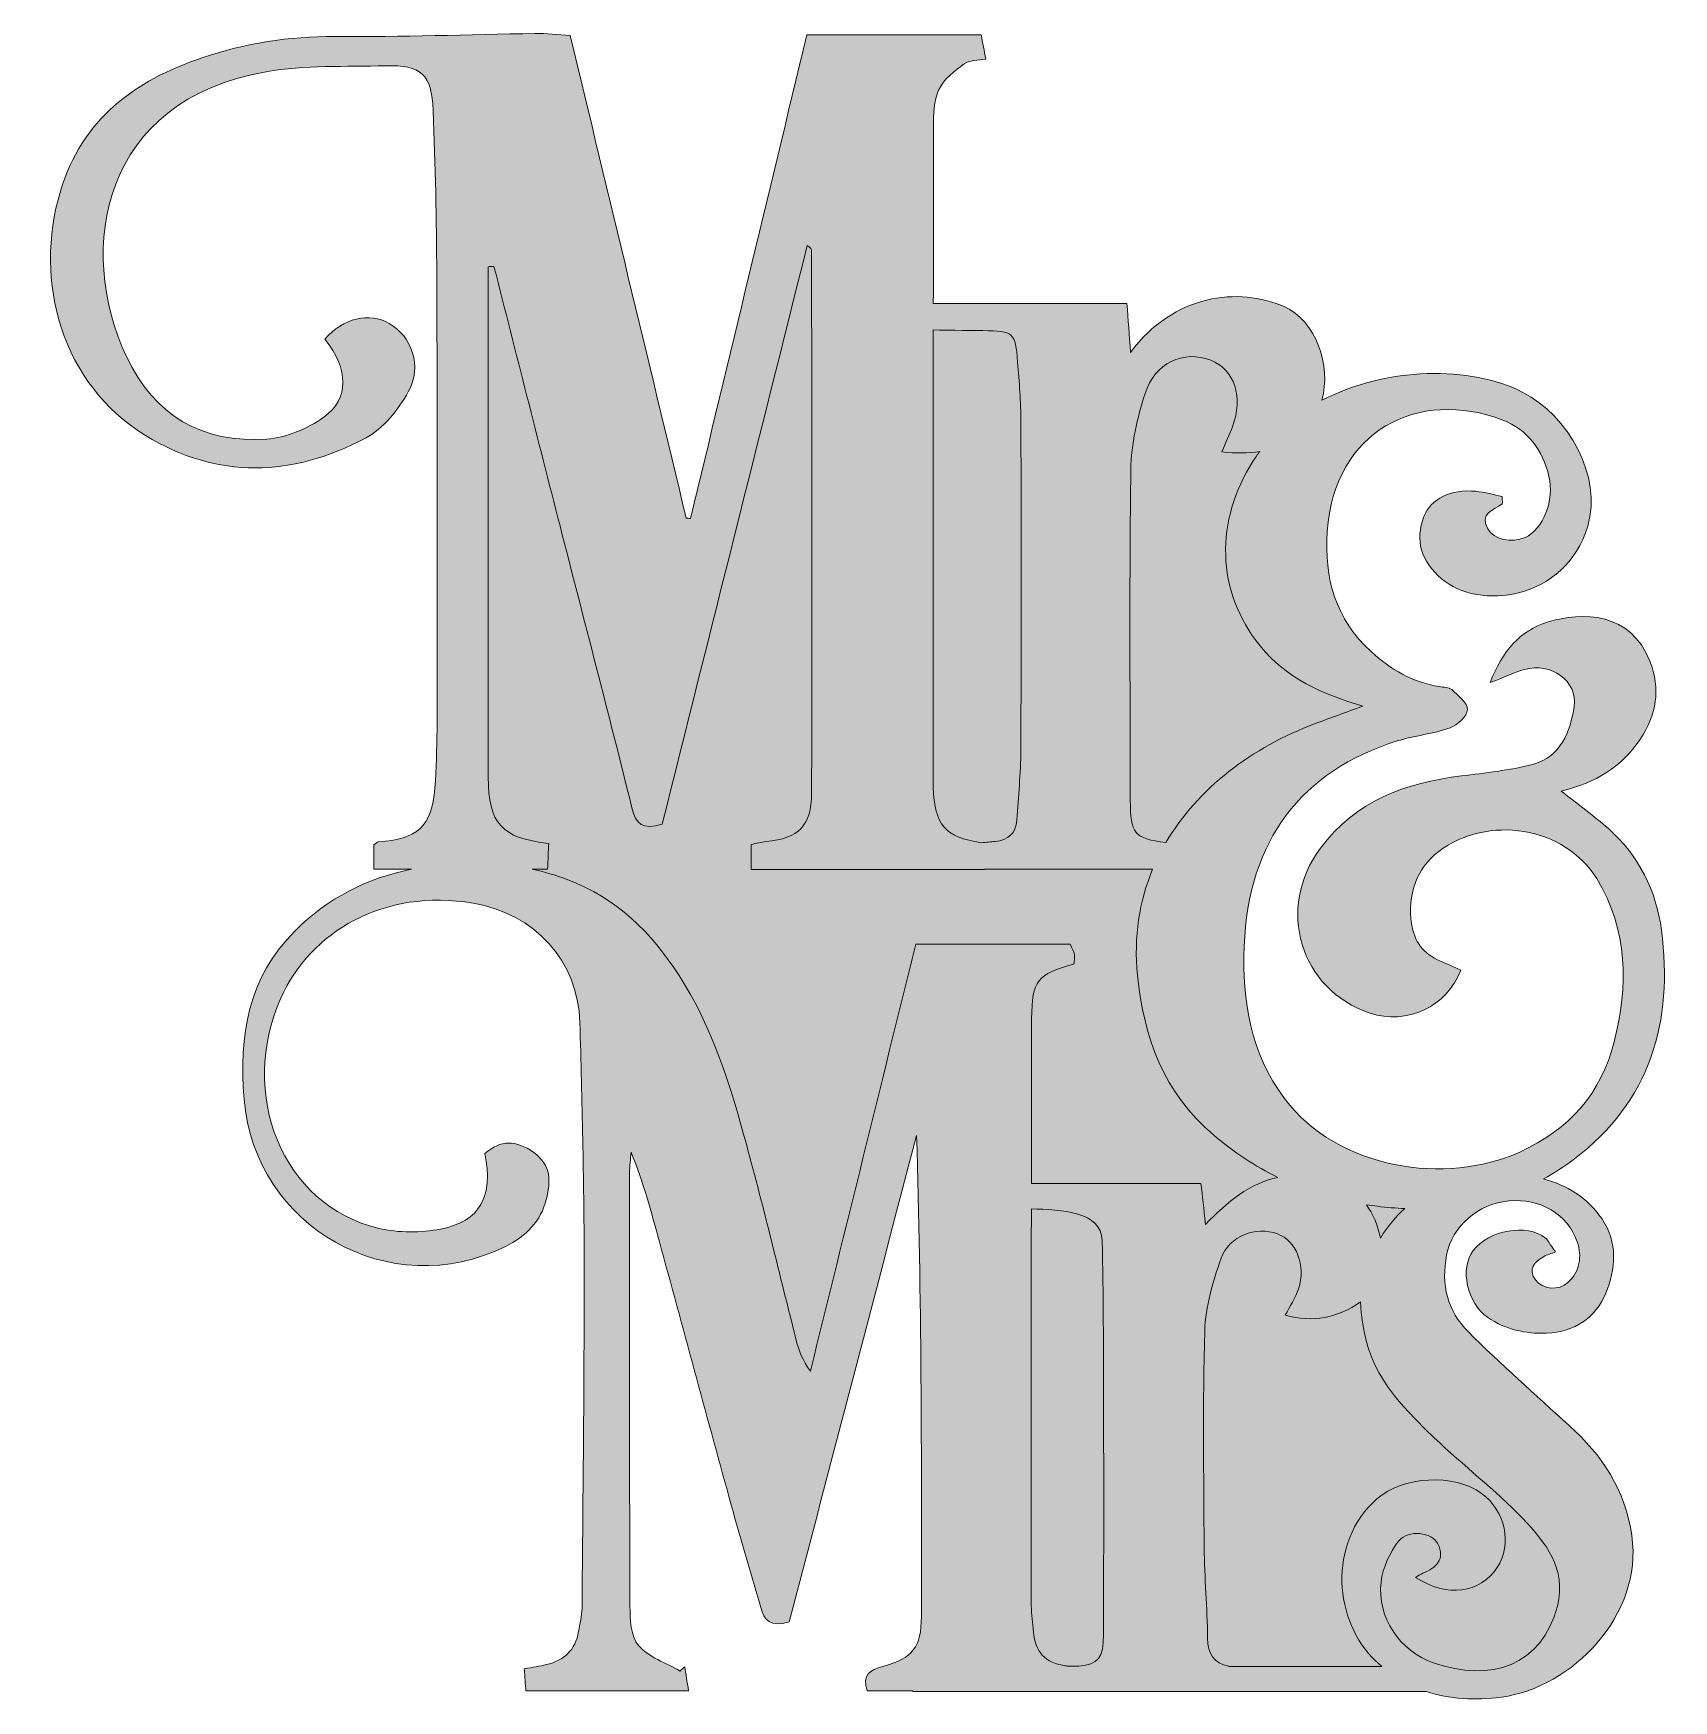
# Model space of a CAD drawing. Header units: centimetres. Extents: x -44.5 to 43.2, y -48 to 49.6.
# Drawn here: x -5.13 to 4.75, y -24.65 to -14.61 of the extents above; entities that cross this region are included whole.
import ezdxf

# ---------------------------------------------------------------- set-up
doc = ezdxf.new("R2010")
doc.units = ezdxf.units.CM
doc.header["$MEASUREMENT"] = 0
doc.layers.add('Warstwa 1', color=7, linetype='Continuous')

msp = doc.modelspace()

# ---------------------------------------------------------------- hatches: boundary and pattern name
at = {"layer": 'Warstwa 1', "true_color": 0x2b2a29}
h = msp.add_hatch(color=250, dxfattribs=at)
edge = h.paths.add_edge_path()
edge.add_spline(control_points=[(4.11577, -22.99448), (3.91041, -22.80947), (3.7042, -22.62492), (3.50827, -22.43019), (3.38292, -22.30561), (3.34373, -22.14587), (3.37862, -21.9682), (3.41237, -21.79631), (3.5642, -21.66054), (3.75403, -21.6426), (3.94046, -21.62499), (4.10822, -21.72212), (4.16507, -21.88928), (4.19532, -21.97824), (4.18133, -22.06621), (4.10937, -22.13397), (4.05489, -22.18527), (3.95433, -22.17647), (3.91362, -22.1187), (3.86723, -22.05286), (3.90757, -22.01145), (3.96128, -21.97905), (3.98348, -21.96565), (4.01018, -21.95971), (4.03483, -21.95037), (3.99685, -21.90009), (3.98918, -21.87855), (3.97397, -21.86661), (3.86085, -21.77772), (3.63296, -21.81759), (3.53881, -21.94117), (3.45597, -22.04985), (3.5015, -22.25848), (3.62521, -22.34339), (3.73276, -22.41721), (3.85016, -22.44382), (3.98057, -22.43914), (4.15255, -22.43296), (4.2766, -22.3419), (4.33684, -22.19899), (4.39702, -22.0562), (4.41159, -21.89386), (4.31287, -21.74938), (4.22579, -21.62195), (4.09991, -21.54669), (3.96118, -21.51001), (4.025, -21.47534), (4.08731, -21.43569), (4.14779, -21.39011), (4.60323, -21.04686), (4.74574, -20.5614), (4.67234, -20.01152), (4.64084, -19.77549), (4.53706, -19.56233), (4.35241, -19.40055), (4.26595, -19.32482), (4.1727, -19.25686), (4.06889, -19.17457), (4.27572, -19.124), (4.4315, -19.03008), (4.54195, -18.86624), (4.64272, -18.71678), (4.66897, -18.55941), (4.6026, -18.39152), (4.48663, -18.09822), (4.19901, -18.08973), (3.98493, -18.15786), (3.82287, -18.20944), (3.71368, -18.3284), (3.64162, -18.52063), (3.73274, -18.48561), (3.789, -18.45909), (3.84801, -18.44224), (4.0062, -18.39707), (4.16937, -18.51105), (4.14639, -18.66535), (4.12391, -18.81652), (4.06555, -18.9684), (3.89601, -19.01367), (3.75702, -19.05078), (3.61147, -19.06548), (3.46797, -19.08307), (3.13068, -19.12442), (2.83203, -19.23302), (2.61824, -19.51898), (2.34918, -19.8789), (2.49492, -20.37109), (2.91809, -20.51215), (3.1357, -20.58469), (3.38391, -20.47298), (3.46335, -20.25231), (3.4165, -20.23165), (3.3795, -20.21392), (3.34147, -20.19883), (3.23884, -20.1581), (3.18204, -20.07664), (3.16746, -19.97405), (3.14304, -19.80224), (3.19431, -19.64285), (3.33065, -19.53858), (3.62228, -19.31555), (4.08871, -19.38653), (4.28225, -19.70133), (4.4738, -20.01296), (4.47164, -20.34885), (4.38768, -20.68492), (4.31047, -20.99408), (4.11707, -21.21334), (3.81884, -21.34837), (3.37434, -21.54963), (2.7239, -21.45514), (2.40277, -21.02602), (2.196, -20.74974), (2.14736, -20.43852), (2.15942, -20.11011), (2.18289, -19.47161), (2.50433, -19.05303), (3.08053, -18.87286), (3.18483, -18.84026), (3.29658, -18.83036), (3.39919, -18.79393), (3.44415, -18.778), (3.50226, -18.72308), (3.50417, -18.68342), (3.50605, -18.64441), (3.44755, -18.59888), (3.40906, -18.56321), (3.39266, -18.54805), (3.35991, -18.54966), (3.33428, -18.54548), (3.17451, -18.51948), (3.04133, -18.44201), (2.92366, -18.33434), (2.71023, -18.13908), (2.63988, -17.89166), (2.65935, -17.61111), (2.70153, -17.00319), (3.20722, -16.74645), (3.71676, -16.94015), (3.86444, -16.99629), (3.95714, -17.12194), (3.99475, -17.27981), (4.02904, -17.42375), (3.96005, -17.5978), (3.85094, -17.64756), (3.77259, -17.68329), (3.6604, -17.65838), (3.62624, -17.59528), (3.57474, -17.50014), (3.66226, -17.48336), (3.7121, -17.44485), (3.71664, -17.44135), (3.71271, -17.42688), (3.71271, -17.40017), (3.66238, -17.39007), (3.6087, -17.3745), (3.55403, -17.36926), (3.40325, -17.35478), (3.2822, -17.4153), (3.24187, -17.52026), (3.1857, -17.66642), (3.22547, -17.78832), (3.34847, -17.89601), (3.56787, -18.0881), (4.09411, -18.02941), (4.22811, -17.57876), (4.31791, -17.27678), (4.10969, -16.91269), (3.8383, -16.7732), (3.52155, -16.61039), (3.01756, -16.61925), (2.62756, -16.82097), (2.68495, -16.61222), (2.59114, -16.34094), (2.39928, -16.25669), (2.12718, -16.13719), (1.737, -16.18043), (1.47464, -16.53278), (1.46709, -16.42653), (1.46078, -16.33776), (1.45369, -16.23782), (1.14855, -16.23782), (0.61344, -16.23782), (0.28742, -16.23782), (0.28776, -15.88495), (0.28794, -15.53206), (0.28855, -15.17918), (0.28869, -15.1018), (0.28942, -15.01641), (0.321, -14.94941), (0.35064, -14.88654), (0.41727, -14.83736), (0.47615, -14.79361), (0.5054, -14.77188), (0.55375, -14.77584), (0.60421, -14.76611), (0.59366, -14.71355), (0.58488, -14.66978), (0.57495, -14.62019), (0.22205, -14.62019), (-0.121, -14.62019), (-0.47401, -14.62019), (-0.70855, -15.59532), (-0.94152, -16.5639), (-1.17451, -17.53246), (-1.18315, -17.53193), (-1.1918, -17.53141), (-1.20045, -17.53087), (-1.43282, -16.56483), (-1.66522, -15.59877), (-1.89983, -14.62342), (-1.97684, -14.61907), (-2.04357, -14.61122), (-2.11015, -14.6122), (-2.51246, -14.61818), (-2.91478, -14.63371), (-3.31699, -14.63087), (-3.59273, -14.62894), (-3.85765, -14.67037), (-4.11708, -14.75864), (-4.52325, -14.89683), (-4.84005, -15.12887), (-4.96934, -15.5617), (-5.13235, -16.10745), (-4.96132, -16.72351), (-4.45757, -17.03214), (-4.02193, -17.29903), (-3.5716, -17.2827), (-3.13194, -17.04887), (-3.02538, -16.99221), (-2.93407, -16.87823), (-2.87415, -16.76944), (-2.78909, -16.61506), (-2.85367, -16.43695), (-2.98953, -16.35794), (-3.10889, -16.28854), (-3.26613, -16.32691), (-3.37614, -16.4523), (-3.23436, -16.6357), (-3.22668, -16.81135), (-3.38364, -16.92323), (-3.48097, -16.99262), (-3.60881, -17.04613), (-3.72675, -17.05472), (-4.11474, -17.08299), (-4.40351, -16.91344), (-4.57094, -16.55835), (-4.87955, -15.90376), (-4.71724, -15.01423), (-3.73106, -14.84259), (-3.4966, -14.8018), (-3.25257, -14.81294), (-3.01278, -14.80689), (-2.79493, -14.80139), (-2.73331, -14.85622), (-2.72463, -15.07576), (-2.71159, -15.40488), (-2.70437, -15.73437), (-2.70291, -16.06374), (-2.69941, -16.85933), (-2.69976, -17.65495), (-2.70056, -18.45055), (-2.7008, -18.68586), (-2.69721, -18.92191), (-2.7144, -19.15621), (-2.73155, -19.38991), (-2.82094, -19.46361), (-3.05352, -19.48053), (-3.06216, -19.48117), (-3.07015, -19.49053), (-3.0813, -19.49765), (-3.0813, -19.54155), (-3.0813, -19.5872), (-3.0813, -19.64572), (-3.00564, -19.64572), (-2.93032, -19.64572), (-2.85503, -19.64572), (-3.12249, -19.69673), (-3.35932, -19.82042), (-3.55607, -20.01577), (-3.8401, -20.29779), (-3.89524, -20.6503), (-3.86337, -21.02916), (-3.79836, -21.80159), (-2.98437, -22.26034), (-2.28972, -21.91708), (-2.16507, -21.85547), (-2.07494, -21.76518), (-2.04257, -21.63078), (-2.01796, -21.52862), (-2.01038, -21.42909), (-2.11922, -21.35118), (-2.22641, -21.27445), (-2.31718, -21.27491), (-2.41355, -21.35735), (-2.36102, -21.61587), (-2.43986, -21.7656), (-2.67941, -21.81199), (-2.79918, -21.83519), (-2.93309, -21.83625), (-3.05128, -21.80814), (-3.6375, -21.66867), (-3.89837, -20.99421), (-3.64202, -20.42085), (-3.46444, -20.02365), (-3.02333, -19.75833), (-2.4831, -19.84968), (-2.11543, -19.91184), (-1.85132, -20.19575), (-1.84107, -20.5675), (-1.8281, -21.03791), (-1.81629, -21.50851), (-1.81541, -21.97903), (-1.8141, -22.68502), (-1.82234, -23.39103), (-1.82806, -24.09702), (-1.82842, -24.14342), (-1.84138, -24.18978), (-1.84896, -24.23609), (-1.86723, -24.34758), (-1.93695, -24.40983), (-2.04296, -24.43542), (-2.08277, -24.44503), (-2.12353, -24.45074), (-2.17623, -24.46051), (-2.17246, -24.5108), (-2.16924, -24.55347), (-2.16618, -24.59414), (-1.83398, -24.59414), (-1.51713, -24.59414), (-1.18637, -24.59414), (-1.19574, -24.53612), (-1.20281, -24.49237), (-1.20987, -24.44862), (-1.2189, -24.4571), (-1.22792, -24.46557), (-1.23694, -24.47405), (-1.32284, -24.42448), (-1.42792, -24.3912), (-1.48844, -24.32002), (-1.53513, -24.26514), (-1.53916, -24.16275), (-1.53948, -24.08137), (-1.543, -23.21256), (-1.54214, -22.34371), (-1.54183, -21.47489), (-1.54181, -21.4329), (-1.53581, -21.3909), (-1.53259, -21.34891), (-1.45981, -21.52877), (-1.41093, -21.70938), (-1.3618, -21.8899), (-1.22198, -22.40357), (-1.083, -22.91746), (-0.94172, -23.43072), (-0.88094, -23.65163), (-0.81461, -23.871), (-0.75224, -24.09148), (-0.73104, -24.16645), (-0.69566, -24.21462), (-0.58029, -24.17763), (-0.32561, -23.20496), (-0.06957, -22.22701), (0.1865, -21.24904), (0.21639, -22.21899), (0.21736, -23.18192), (0.21553, -24.14483), (0.21519, -24.33071), (0.16368, -24.39754), (-0.01641, -24.44639), (-0.09499, -24.46771), (-0.14248, -24.49344), (-0.11044, -24.59363), (-0.01891, -24.59363), (0.07291, -24.59363), (0.16459, -24.59363), (0.16459, -24.59363), (0.16459, -24.59641), (0.16459, -24.59641), (0.16459, -24.59641), (1.06636, -24.59641), (1.06636, -24.59641), (1.43067, -24.59641), (1.78907, -24.59641), (2.14548, -24.59641), (2.14548, -24.59641), (3.25526, -24.59641), (3.25526, -24.59641), (3.39633, -24.64385), (3.54882, -24.65237), (3.70867, -24.63119), (4.13275, -24.57495), (4.56278, -24.13789), (4.49383, -23.65837), (4.45429, -23.38322), (4.31581, -23.17471), (4.11577, -22.99448)], knot_values=[0, 0, 0, 0, 0.00757576, 0.00757576, 0.00757576, 0.01515152, 0.01515152, 0.01515152, 0.02272727, 0.02272727, 0.02272727, 0.03030303, 0.03030303, 0.03030303, 0.03787879, 0.03787879, 0.03787879, 0.04545455, 0.04545455, 0.04545455, 0.0530303, 0.0530303, 0.0530303, 0.06060606, 0.06060606, 0.06060606, 0.06818182, 0.06818182, 0.06818182, 0.07575758, 0.07575758, 0.07575758, 0.08333333, 0.08333333, 0.08333333, 0.09090909, 0.09090909, 0.09090909, 0.09848485, 0.09848485, 0.09848485, 0.10606061, 0.10606061, 0.10606061, 0.11363636, 0.11363636, 0.11363636, 0.12121212, 0.12121212, 0.12121212, 0.12878788, 0.12878788, 0.12878788, 0.13636364, 0.13636364, 0.13636364, 0.14393939, 0.14393939, 0.14393939, 0.15151515, 0.15151515, 0.15151515, 0.15909091, 0.15909091, 0.15909091, 0.16666667, 0.16666667, 0.16666667, 0.17424242, 0.17424242, 0.17424242, 0.18181818, 0.18181818, 0.18181818, 0.18939394, 0.18939394, 0.18939394, 0.1969697, 0.1969697, 0.1969697, 0.20454545, 0.20454545, 0.20454545, 0.21212121, 0.21212121, 0.21212121, 0.21969697, 0.21969697, 0.21969697, 0.22727273, 0.22727273, 0.22727273, 0.23484848, 0.23484848, 0.23484848, 0.24242424, 0.24242424, 0.24242424, 0.25, 0.25, 0.25, 0.25757576, 0.25757576, 0.25757576, 0.26515152, 0.26515152, 0.26515152, 0.27272727, 0.27272727, 0.27272727, 0.28030303, 0.28030303, 0.28030303, 0.28787879, 0.28787879, 0.28787879, 0.29545455, 0.29545455, 0.29545455, 0.3030303, 0.3030303, 0.3030303, 0.31060606, 0.31060606, 0.31060606, 0.31818182, 0.31818182, 0.31818182, 0.32575758, 0.32575758, 0.32575758, 0.33333333, 0.33333333, 0.33333333, 0.34090909, 0.34090909, 0.34090909, 0.34848485, 0.34848485, 0.34848485, 0.35606061, 0.35606061, 0.35606061, 0.36363636, 0.36363636, 0.36363636, 0.37121212, 0.37121212, 0.37121212, 0.37878788, 0.37878788, 0.37878788, 0.38636364, 0.38636364, 0.38636364, 0.39393939, 0.39393939, 0.39393939, 0.40151515, 0.40151515, 0.40151515, 0.40909091, 0.40909091, 0.40909091, 0.41666667, 0.41666667, 0.41666667, 0.42424242, 0.42424242, 0.42424242, 0.43181818, 0.43181818, 0.43181818, 0.43939394, 0.43939394, 0.43939394, 0.4469697, 0.4469697, 0.4469697, 0.45454545, 0.45454545, 0.45454545, 0.46212121, 0.46212121, 0.46212121, 0.46969697, 0.46969697, 0.46969697, 0.47727273, 0.47727273, 0.47727273, 0.48484848, 0.48484848, 0.48484848, 0.49242424, 0.49242424, 0.49242424, 0.5, 0.5, 0.5, 0.50757576, 0.50757576, 0.50757576, 0.51515152, 0.51515152, 0.51515152, 0.52272727, 0.52272727, 0.52272727, 0.53030303, 0.53030303, 0.53030303, 0.53787879, 0.53787879, 0.53787879, 0.54545455, 0.54545455, 0.54545455, 0.5530303, 0.5530303, 0.5530303, 0.56060606, 0.56060606, 0.56060606, 0.56818182, 0.56818182, 0.56818182, 0.57575758, 0.57575758, 0.57575758, 0.58333333, 0.58333333, 0.58333333, 0.59090909, 0.59090909, 0.59090909, 0.59848485, 0.59848485, 0.59848485, 0.60606061, 0.60606061, 0.60606061, 0.61363636, 0.61363636, 0.61363636, 0.62121212, 0.62121212, 0.62121212, 0.62878788, 0.62878788, 0.62878788, 0.63636364, 0.63636364, 0.63636364, 0.64393939, 0.64393939, 0.64393939, 0.65151515, 0.65151515, 0.65151515, 0.65909091, 0.65909091, 0.65909091, 0.66666667, 0.66666667, 0.66666667, 0.67424242, 0.67424242, 0.67424242, 0.68181818, 0.68181818, 0.68181818, 0.68939394, 0.68939394, 0.68939394, 0.6969697, 0.6969697, 0.6969697, 0.70454545, 0.70454545, 0.70454545, 0.71212121, 0.71212121, 0.71212121, 0.71969697, 0.71969697, 0.71969697, 0.72727273, 0.72727273, 0.72727273, 0.73484848, 0.73484848, 0.73484848, 0.74242424, 0.74242424, 0.74242424, 0.75, 0.75, 0.75, 0.75757576, 0.75757576, 0.75757576, 0.76515152, 0.76515152, 0.76515152, 0.77272727, 0.77272727, 0.77272727, 0.78030303, 0.78030303, 0.78030303, 0.78787879, 0.78787879, 0.78787879, 0.79545455, 0.79545455, 0.79545455, 0.8030303, 0.8030303, 0.8030303, 0.81060606, 0.81060606, 0.81060606, 0.81818182, 0.81818182, 0.81818182, 0.82575758, 0.82575758, 0.82575758, 0.83333333, 0.83333333, 0.83333333, 0.84090909, 0.84090909, 0.84090909, 0.84848485, 0.84848485, 0.84848485, 0.85606061, 0.85606061, 0.85606061, 0.86363636, 0.86363636, 0.86363636, 0.87121212, 0.87121212, 0.87121212, 0.87878788, 0.87878788, 0.87878788, 0.88636364, 0.88636364, 0.88636364, 0.89393939, 0.89393939, 0.89393939, 0.90151515, 0.90151515, 0.90151515, 0.90909091, 0.90909091, 0.90909091, 0.91666667, 0.91666667, 0.91666667, 0.92424242, 0.92424242, 0.92424242, 0.93181818, 0.93181818, 0.93181818, 0.93939394, 0.93939394, 0.93939394, 0.9469697, 0.9469697, 0.9469697, 0.95454545, 0.95454545, 0.95454545, 0.96212121, 0.96212121, 0.96212121, 0.96969697, 0.96969697, 0.96969697, 0.97727273, 0.97727273, 0.97727273, 0.98484848, 0.98484848, 0.98484848, 0.99242424, 0.99242424, 0.99242424, 1, 1, 1, 1], degree=3, periodic=1)
h = msp.add_hatch(color=250, dxfattribs=at)
edge = h.paths.add_edge_path()
edge.add_spline(control_points=[(0.18127, -20.09701), (0.18127, -20.09701), (0.18127, -20.09701), (0.18127, -20.09701), (-0.03109, -20.95809), (-0.2419, -21.81281), (-0.45269, -22.66752), (-0.50206, -22.60282), (-0.52223, -22.54368), (-0.53759, -22.48331), (-0.63795, -22.08892), (-0.73156, -21.6927), (-0.83864, -21.30017), (-0.93486, -20.94741), (-1.04175, -20.59782), (-1.24345, -20.2855), (-1.41193, -20.02463), (-1.62049, -19.81713), (-1.91837, -19.70632), (-1.98771, -19.68054), (-2.05748, -19.66064), (-2.12759, -19.64572), (-2.09693, -19.64572), (-2.06665, -19.64572), (-2.03581, -19.64572), (-2.0331, -19.58674), (-2.03087, -19.53807), (-2.02868, -19.49059), (-2.31573, -19.45674), (-2.39108, -19.37054), (-2.39347, -19.08989), (-2.39352, -19.08466), (-2.39348, -19.07942), (-2.39348, -19.07419), (-2.39362, -18.12679), (-2.39376, -17.17941), (-2.39389, -16.23202), (-2.39391, -16.16018), (-2.39389, -16.08836), (-2.39389, -16.01652), (-2.38206, -16.01598), (-2.37026, -16.01544), (-2.35843, -16.0149), (-2.22592, -16.53579), (-2.09389, -17.05682), (-1.96077, -17.57756), (-1.81615, -18.14322), (-1.66806, -18.70802), (-1.52769, -19.27473), (-1.50331, -19.37318), (-1.46456, -19.41119), (-1.34534, -19.37318), (-1.05586, -18.21858), (-0.76371, -17.05334), (-0.47155, -15.88809), (-0.44919, -15.90342), (-0.44545, -15.91359), (-0.44545, -15.92376), (-0.44501, -17.01234), (-0.44404, -18.10093), (-0.44545, -19.18949), (-0.4457, -19.38199), (-0.52395, -19.45916), (-0.71945, -19.47921), (-0.74916, -19.48224), (-0.77841, -19.48999), (-0.80994, -19.49594), (-0.80994, -19.54829), (-0.80994, -19.59234), (-0.80994, -19.64733), (-0.33702, -19.64733), (0.12561, -19.64733), (0.59563, -19.64733), (0.59563, -19.6468), (0.59563, -19.64633), (0.59563, -19.64581), (0.93881, -19.64581), (1.27156, -19.64581), (1.60798, -19.64581), (1.52836, -19.83755), (1.49322, -20.05157), (1.51692, -20.28379), (1.55536, -20.66061), (1.6743, -20.99074), (1.97423, -21.24552), (2.09669, -21.34954), (2.22554, -21.43418), (2.36204, -21.50089), (2.19458, -21.53596), (2.05751, -21.64888), (1.92661, -21.78438), (1.91588, -21.68745), (1.90761, -21.61257), (1.89935, -21.53796), (1.63755, -21.53796), (1.1786, -21.53796), (0.87803, -21.53796), (0.87849, -21.2071), (0.87869, -20.87625), (0.87962, -20.54539), (0.88027, -20.31235), (0.9124, -20.27862), (1.13401, -20.21609), (1.13527, -20.1982), (1.14034, -20.17746), (1.13706, -20.15814), (1.13386, -20.13931), (1.12214, -20.12193), (1.11111, -20.09701), (0.80117, -20.09701), (0.49445, -20.09701), (0.18127, -20.09701)], knot_values=[0, 0, 0, 0, 0.02702703, 0.02702703, 0.02702703, 0.05405405, 0.05405405, 0.05405405, 0.08108108, 0.08108108, 0.08108108, 0.10810811, 0.10810811, 0.10810811, 0.13513514, 0.13513514, 0.13513514, 0.16216216, 0.16216216, 0.16216216, 0.18918919, 0.18918919, 0.18918919, 0.21621622, 0.21621622, 0.21621622, 0.24324324, 0.24324324, 0.24324324, 0.27027027, 0.27027027, 0.27027027, 0.2972973, 0.2972973, 0.2972973, 0.32432432, 0.32432432, 0.32432432, 0.35135135, 0.35135135, 0.35135135, 0.37837838, 0.37837838, 0.37837838, 0.40540541, 0.40540541, 0.40540541, 0.43243243, 0.43243243, 0.43243243, 0.45945946, 0.45945946, 0.45945946, 0.48648649, 0.48648649, 0.48648649, 0.51351351, 0.51351351, 0.51351351, 0.54054054, 0.54054054, 0.54054054, 0.56756757, 0.56756757, 0.56756757, 0.59459459, 0.59459459, 0.59459459, 0.62162162, 0.62162162, 0.62162162, 0.64864865, 0.64864865, 0.64864865, 0.67567568, 0.67567568, 0.67567568, 0.7027027, 0.7027027, 0.7027027, 0.72972973, 0.72972973, 0.72972973, 0.75675676, 0.75675676, 0.75675676, 0.78378378, 0.78378378, 0.78378378, 0.81081081, 0.81081081, 0.81081081, 0.83783784, 0.83783784, 0.83783784, 0.86486486, 0.86486486, 0.86486486, 0.89189189, 0.89189189, 0.89189189, 0.91891892, 0.91891892, 0.91891892, 0.94594595, 0.94594595, 0.94594595, 0.97297297, 0.97297297, 0.97297297, 1, 1, 1, 1], degree=3, periodic=1)
h = msp.add_hatch(color=250, dxfattribs=at)
edge = h.paths.add_edge_path()
edge.add_spline(control_points=[(0.28571, -19.04196), (0.28571, -19.04196), (0.28571, -19.04196), (0.28571, -19.04196), (0.28607, -18.16036), (0.28647, -17.27874), (0.28725, -16.39714), (0.37807, -16.39928), (0.56807, -16.40112), (0.5847, -16.40142), (0.77251, -16.40493), (0.78021, -16.41019), (0.79495, -16.59156), (0.80466, -16.71102), (0.81447, -16.83089), (0.81481, -16.95062), (0.81669, -17.60978), (0.81709, -18.26895), (0.81449, -18.92812), (0.81393, -19.06841), (0.79909, -19.20866), (0.79031, -19.3489), (0.78524, -19.43016), (0.73802, -19.46992), (0.66004, -19.47777), (0.63378, -19.48041), (0.60713, -19.48276), (0.57761, -19.48535), (0.35668, -19.45322), (0.29584, -19.38078), (0.2864, -19.15188), (0.2849, -19.11529), (0.28569, -19.07861), (0.28571, -19.04196)], knot_values=[0, 0, 0, 0, 0.09090909, 0.09090909, 0.09090909, 0.18181818, 0.18181818, 0.18181818, 0.27272727, 0.27272727, 0.27272727, 0.36363636, 0.36363636, 0.36363636, 0.45454545, 0.45454545, 0.45454545, 0.54545455, 0.54545455, 0.54545455, 0.63636364, 0.63636364, 0.63636364, 0.72727273, 0.72727273, 0.72727273, 0.81818182, 0.81818182, 0.81818182, 0.90909091, 0.90909091, 0.90909091, 1, 1, 1, 1], degree=3, periodic=1)
h = msp.add_hatch(color=250, dxfattribs=at)
edge = h.paths.add_edge_path()
edge.add_spline(control_points=[(1.47691, -17.23712), (1.47691, -17.23712), (1.47691, -17.23712), (1.47691, -17.23712), (1.47899, -17.08426), (1.5166, -16.92782), (1.56238, -16.78062), (1.61999, -16.59535), (1.79505, -16.51642), (1.95774, -16.57965), (2.10104, -16.63534), (2.15611, -16.80221), (2.08886, -16.98045), (2.07146, -17.02652), (2.0505, -17.07124), (2.02453, -17.13216), (2.10904, -17.13991), (2.18412, -17.14067), (2.25378, -17.12932), (2.2398, -17.1479), (2.22627, -17.16686), (2.21365, -17.18659), (1.98462, -17.54413), (1.98711, -17.96999), (2.2554, -18.30041), (2.41527, -18.4973), (2.62988, -18.59182), (2.87481, -18.66266), (2.77295, -18.70008), (2.68011, -18.73377), (2.58759, -18.76825), (2.20774, -18.90979), (1.87937, -19.15772), (1.6879, -19.48516), (1.49433, -19.46009), (1.47389, -19.42986), (1.47359, -19.23013), (1.47254, -18.56578), (1.46785, -17.90135), (1.47691, -17.23712)], knot_values=[0, 0, 0, 0, 0.07692308, 0.07692308, 0.07692308, 0.15384615, 0.15384615, 0.15384615, 0.23076923, 0.23076923, 0.23076923, 0.30769231, 0.30769231, 0.30769231, 0.38461538, 0.38461538, 0.38461538, 0.46153846, 0.46153846, 0.46153846, 0.53846154, 0.53846154, 0.53846154, 0.61538462, 0.61538462, 0.61538462, 0.69230769, 0.69230769, 0.69230769, 0.76923077, 0.76923077, 0.76923077, 0.84615385, 0.84615385, 0.84615385, 0.92307692, 0.92307692, 0.92307692, 1, 1, 1, 1], degree=3, periodic=1)
h = msp.add_hatch(color=250, dxfattribs=at)
edge = h.paths.add_edge_path()
edge.add_spline(control_points=[(3.12748, -21.68893), (3.12748, -21.68893), (3.12748, -21.68893), (3.12748, -21.68893), (3.07322, -21.73588), (3.02351, -21.79365), (2.98034, -21.86632), (2.96272, -21.78288), (2.9333, -21.71742), (2.89517, -21.66568), (2.91733, -21.66911), (2.93965, -21.67224), (2.96218, -21.67502), (3.01784, -21.68184), (3.07295, -21.68647), (3.12748, -21.68893)], knot_values=[0, 0, 0, 0, 0.2, 0.2, 0.2, 0.4, 0.4, 0.4, 0.6, 0.6, 0.6, 0.8, 0.8, 0.8, 1, 1, 1, 1], degree=3, periodic=1)
h = msp.add_hatch(color=250, dxfattribs=at)
edge = h.paths.add_edge_path()
edge.add_spline(control_points=[(1.09273, -24.44505), (1.09273, -24.44505), (1.09273, -24.44505), (1.09273, -24.44505), (1.08448, -24.44272), (1.07578, -24.44074), (1.06646, -24.43921), (0.94013, -24.41861), (0.89492, -24.33476), (0.88859, -24.21797), (0.88577, -24.16581), (0.87629, -24.1138), (0.87631, -24.06172), (0.87644, -23.27147), (0.87682, -22.48123), (0.87778, -21.69099), (1.05758, -21.69583), (1.30055, -21.70559), (1.30445, -21.88207), (1.31166, -22.20637), (1.31188, -22.53083), (1.31266, -22.85522), (1.31379, -23.32106), (1.31359, -23.78691), (1.31225, -24.25275), (1.31183, -24.39639), (1.28114, -24.43336), (1.16386, -24.44432), (1.14141, -24.44644), (1.11862, -24.44558), (1.09273, -24.44505)], knot_values=[0, 0, 0, 0, 0.1, 0.1, 0.1, 0.2, 0.2, 0.2, 0.3, 0.3, 0.3, 0.4, 0.4, 0.4, 0.5, 0.5, 0.5, 0.6, 0.6, 0.6, 0.7, 0.7, 0.7, 0.8, 0.8, 0.8, 0.9, 0.9, 0.9, 1, 1, 1, 1], degree=3, periodic=1)
h = msp.add_hatch(color=250, dxfattribs=at)
edge = h.paths.add_edge_path()
edge.add_spline(control_points=[(4.04544, -24.08258), (4.04544, -24.08258), (4.04544, -24.08258), (4.04544, -24.08258), (3.95331, -24.44487), (3.64074, -24.5433), (3.30255, -24.42571), (3.09347, -24.35301), (2.9603, -24.15018), (2.98391, -23.93829), (2.99357, -23.85161), (3.0363, -23.75827), (3.09125, -23.68987), (3.14761, -23.61972), (3.29132, -23.63813), (3.32588, -23.70778), (3.3715, -23.79969), (3.31685, -23.8521), (3.23484, -23.88531), (3.22068, -23.89105), (3.20801, -23.90049), (3.19155, -23.91003), (3.38151, -24.03467), (3.57941, -24.00599), (3.68277, -23.85026), (3.77516, -23.71103), (3.73252, -23.5085), (3.5889, -23.40435), (3.42163, -23.28304), (3.11374, -23.29976), (2.95882, -23.43678), (2.65692, -23.70378), (2.70168, -24.1807), (2.95266, -24.41431), (2.96442, -24.42526), (2.97638, -24.43559), (2.98841, -24.44568), (2.98841, -24.44568), (2.06711, -24.44568), (2.06711, -24.44568), (2.06693, -24.44564), (2.06678, -24.44558), (2.06659, -24.44554), (1.97591, -24.42737), (1.94056, -24.36993), (1.93931, -24.27688), (1.93687, -24.09431), (1.92016, -23.91189), (1.91875, -23.72934), (1.91539, -23.29493), (1.9093, -22.86024), (1.92195, -22.42619), (1.92625, -22.27903), (1.97053, -22.12885), (2.02018, -21.9884), (2.06815, -21.85273), (2.23019, -21.79441), (2.3603, -21.84128), (2.47313, -21.88192), (2.53346, -22.03321), (2.48628, -22.17295), (2.46785, -22.22755), (2.43439, -22.27705), (2.40683, -22.3307), (2.57476, -22.37698), (2.72089, -22.34664), (2.85999, -22.25113), (2.88077, -22.59775), (2.98587, -22.76712), (3.30413, -23.06986), (3.47807, -23.23533), (3.67077, -23.382), (3.83656, -23.55484), (3.97279, -23.69689), (4.10257, -23.85785), (4.04544, -24.08258)], knot_values=[0, 0, 0, 0, 0.04, 0.04, 0.04, 0.08, 0.08, 0.08, 0.12, 0.12, 0.12, 0.16, 0.16, 0.16, 0.2, 0.2, 0.2, 0.24, 0.24, 0.24, 0.28, 0.28, 0.28, 0.32, 0.32, 0.32, 0.36, 0.36, 0.36, 0.4, 0.4, 0.4, 0.44, 0.44, 0.44, 0.48, 0.48, 0.48, 0.52, 0.52, 0.52, 0.56, 0.56, 0.56, 0.6, 0.6, 0.6, 0.64, 0.64, 0.64, 0.68, 0.68, 0.68, 0.72, 0.72, 0.72, 0.76, 0.76, 0.76, 0.8, 0.8, 0.8, 0.84, 0.84, 0.84, 0.88, 0.88, 0.88, 0.92, 0.92, 0.92, 0.96, 0.96, 0.96, 1, 1, 1, 1], degree=3, periodic=1)

# ---------------------------------------------------------------- linework, layer by layer
at = {"layer": 'Warstwa 1', "lineweight": 9}
for points, knots in [([(4.11577, -22.99448), (3.91041, -22.80947), (3.7042, -22.62492), (3.50827, -22.43019), (3.38292, -22.30561), (3.34373, -22.14587), (3.37862, -21.9682), (3.41237, -21.79631), (3.5642, -21.66054), (3.75403, -21.6426), (3.94046, -21.62499), (4.10822, -21.72212), (4.16507, -21.88928), (4.19532, -21.97824), (4.18133, -22.06621), (4.10937, -22.13397), (4.05489, -22.18527), (3.95433, -22.17647), (3.91362, -22.1187), (3.86723, -22.05286), (3.90757, -22.01145), (3.96128, -21.97905), (3.98348, -21.96565), (4.01018, -21.95971), (4.03483, -21.95037), (3.99685, -21.90009), (3.98918, -21.87855), (3.97397, -21.86661), (3.86085, -21.77772), (3.63296, -21.81759), (3.53881, -21.94117), (3.45597, -22.04985), (3.5015, -22.25848), (3.62521, -22.34339), (3.73276, -22.41721), (3.85016, -22.44382), (3.98057, -22.43914), (4.15255, -22.43296), (4.2766, -22.3419), (4.33684, -22.19899), (4.39702, -22.0562), (4.41159, -21.89386), (4.31287, -21.74938), (4.22579, -21.62195), (4.09991, -21.54669), (3.96118, -21.51001), (4.025, -21.47534), (4.08731, -21.43569), (4.14779, -21.39011), (4.60323, -21.04686), (4.74574, -20.5614), (4.67234, -20.01152), (4.64084, -19.77549), (4.53706, -19.56233), (4.35241, -19.40055), (4.26595, -19.32482), (4.1727, -19.25686), (4.06889, -19.17457), (4.27572, -19.124), (4.4315, -19.03008), (4.54195, -18.86624), (4.64272, -18.71678), (4.66897, -18.55941), (4.6026, -18.39152), (4.48663, -18.09822), (4.19901, -18.08973), (3.98493, -18.15786), (3.82287, -18.20944), (3.71368, -18.3284), (3.64162, -18.52063), (3.73274, -18.48561), (3.789, -18.45909), (3.84801, -18.44224), (4.0062, -18.39707), (4.16937, -18.51105), (4.14639, -18.66535), (4.12391, -18.81652), (4.06555, -18.9684), (3.89601, -19.01367), (3.75702, -19.05078), (3.61147, -19.06548), (3.46797, -19.08307), (3.13068, -19.12442), (2.83203, -19.23302), (2.61824, -19.51898), (2.34918, -19.8789), (2.49492, -20.37109), (2.91809, -20.51215), (3.1357, -20.58469), (3.38391, -20.47298), (3.46335, -20.25231), (3.4165, -20.23165), (3.3795, -20.21392), (3.34147, -20.19883), (3.23884, -20.1581), (3.18204, -20.07664), (3.16746, -19.97405), (3.14304, -19.80224), (3.19431, -19.64285), (3.33065, -19.53858), (3.62228, -19.31555), (4.08871, -19.38653), (4.28225, -19.70133), (4.4738, -20.01296), (4.47164, -20.34885), (4.38768, -20.68492), (4.31047, -20.99408), (4.11707, -21.21334), (3.81884, -21.34837), (3.37434, -21.54963), (2.7239, -21.45514), (2.40277, -21.02602), (2.196, -20.74974), (2.14736, -20.43852), (2.15942, -20.11011), (2.18289, -19.47161), (2.50433, -19.05303), (3.08053, -18.87286), (3.18483, -18.84026), (3.29658, -18.83036), (3.39919, -18.79393), (3.44415, -18.778), (3.50226, -18.72308), (3.50417, -18.68342), (3.50605, -18.64441), (3.44755, -18.59888), (3.40906, -18.56321), (3.39266, -18.54805), (3.35991, -18.54966), (3.33428, -18.54548), (3.17451, -18.51948), (3.04133, -18.44201), (2.92366, -18.33434), (2.71023, -18.13908), (2.63988, -17.89166), (2.65935, -17.61111), (2.70153, -17.00319), (3.20722, -16.74645), (3.71676, -16.94015), (3.86444, -16.99629), (3.95714, -17.12194), (3.99475, -17.27981), (4.02904, -17.42375), (3.96005, -17.5978), (3.85094, -17.64756), (3.77259, -17.68329), (3.6604, -17.65838), (3.62624, -17.59528), (3.57474, -17.50014), (3.66226, -17.48336), (3.7121, -17.44485), (3.71664, -17.44135), (3.71271, -17.42688), (3.71271, -17.40017), (3.66238, -17.39007), (3.6087, -17.3745), (3.55403, -17.36926), (3.40325, -17.35478), (3.2822, -17.4153), (3.24187, -17.52026), (3.1857, -17.66642), (3.22547, -17.78832), (3.34847, -17.89601), (3.56787, -18.0881), (4.09411, -18.02941), (4.22811, -17.57876), (4.31791, -17.27678), (4.10969, -16.91269), (3.8383, -16.7732), (3.52155, -16.61039), (3.01756, -16.61925), (2.62756, -16.82097), (2.68495, -16.61222), (2.59114, -16.34094), (2.39928, -16.25669), (2.12718, -16.13719), (1.737, -16.18043), (1.47464, -16.53278), (1.46709, -16.42653), (1.46078, -16.33776), (1.45369, -16.23782), (1.14855, -16.23782), (0.61344, -16.23782), (0.28742, -16.23782), (0.28776, -15.88495), (0.28794, -15.53206), (0.28855, -15.17918), (0.28869, -15.1018), (0.28942, -15.01641), (0.321, -14.94941), (0.35064, -14.88654), (0.41727, -14.83736), (0.47615, -14.79361), (0.5054, -14.77188), (0.55375, -14.77584), (0.60421, -14.76611), (0.59366, -14.71355), (0.58488, -14.66978), (0.57495, -14.62019), (0.22205, -14.62019), (-0.121, -14.62019), (-0.47401, -14.62019), (-0.70855, -15.59532), (-0.94152, -16.5639), (-1.17451, -17.53246), (-1.18315, -17.53193), (-1.1918, -17.53141), (-1.20045, -17.53087), (-1.43282, -16.56483), (-1.66522, -15.59877), (-1.89983, -14.62342), (-1.97684, -14.61907), (-2.04357, -14.61122), (-2.11015, -14.6122), (-2.51246, -14.61818), (-2.91478, -14.63371), (-3.31699, -14.63087), (-3.59273, -14.62894), (-3.85765, -14.67037), (-4.11708, -14.75864), (-4.52325, -14.89683), (-4.84005, -15.12887), (-4.96934, -15.5617), (-5.13235, -16.10745), (-4.96132, -16.72351), (-4.45757, -17.03214), (-4.02193, -17.29903), (-3.5716, -17.2827), (-3.13194, -17.04887), (-3.02538, -16.99221), (-2.93407, -16.87823), (-2.87415, -16.76944), (-2.78909, -16.61506), (-2.85367, -16.43695), (-2.98953, -16.35794), (-3.10889, -16.28854), (-3.26613, -16.32691), (-3.37614, -16.4523), (-3.23436, -16.6357), (-3.22668, -16.81135), (-3.38364, -16.92323), (-3.48097, -16.99262), (-3.60881, -17.04613), (-3.72675, -17.05472), (-4.11474, -17.08299), (-4.40351, -16.91344), (-4.57094, -16.55835), (-4.87955, -15.90376), (-4.71724, -15.01423), (-3.73106, -14.84259), (-3.4966, -14.8018), (-3.25257, -14.81294), (-3.01278, -14.80689), (-2.79493, -14.80139), (-2.73331, -14.85622), (-2.72463, -15.07576), (-2.71159, -15.40488), (-2.70437, -15.73437), (-2.70291, -16.06374), (-2.69941, -16.85933), (-2.69976, -17.65495), (-2.70056, -18.45055), (-2.7008, -18.68586), (-2.69721, -18.92191), (-2.7144, -19.15621), (-2.73155, -19.38991), (-2.82094, -19.46361), (-3.05352, -19.48053), (-3.06216, -19.48117), (-3.07015, -19.49053), (-3.0813, -19.49765), (-3.0813, -19.54155), (-3.0813, -19.5872), (-3.0813, -19.64572), (-3.00564, -19.64572), (-2.93032, -19.64572), (-2.85503, -19.64572), (-3.12249, -19.69673), (-3.35932, -19.82042), (-3.55607, -20.01577), (-3.8401, -20.29779), (-3.89524, -20.6503), (-3.86337, -21.02916), (-3.79836, -21.80159), (-2.98437, -22.26034), (-2.28972, -21.91708), (-2.16507, -21.85547), (-2.07494, -21.76518), (-2.04257, -21.63078), (-2.01796, -21.52862), (-2.01038, -21.42909), (-2.11922, -21.35118), (-2.22641, -21.27445), (-2.31718, -21.27491), (-2.41355, -21.35735), (-2.36102, -21.61587), (-2.43986, -21.7656), (-2.67941, -21.81199), (-2.79918, -21.83519), (-2.93309, -21.83625), (-3.05128, -21.80814), (-3.6375, -21.66867), (-3.89837, -20.99421), (-3.64202, -20.42085), (-3.46444, -20.02365), (-3.02333, -19.75833), (-2.4831, -19.84968), (-2.11543, -19.91184), (-1.85132, -20.19575), (-1.84107, -20.5675), (-1.8281, -21.03791), (-1.81629, -21.50851), (-1.81541, -21.97903), (-1.8141, -22.68502), (-1.82234, -23.39103), (-1.82806, -24.09702), (-1.82842, -24.14342), (-1.84138, -24.18978), (-1.84896, -24.23609), (-1.86723, -24.34758), (-1.93695, -24.40983), (-2.04296, -24.43542), (-2.08277, -24.44503), (-2.12353, -24.45074), (-2.17623, -24.46051), (-2.17246, -24.5108), (-2.16924, -24.55347), (-2.16618, -24.59414), (-1.83398, -24.59414), (-1.51713, -24.59414), (-1.18637, -24.59414), (-1.19574, -24.53612), (-1.20281, -24.49237), (-1.20987, -24.44862), (-1.2189, -24.4571), (-1.22792, -24.46557), (-1.23694, -24.47405), (-1.32284, -24.42448), (-1.42792, -24.3912), (-1.48844, -24.32002), (-1.53513, -24.26514), (-1.53916, -24.16275), (-1.53948, -24.08137), (-1.543, -23.21256), (-1.54214, -22.34371), (-1.54183, -21.47489), (-1.54181, -21.4329), (-1.53581, -21.3909), (-1.53259, -21.34891), (-1.45981, -21.52877), (-1.41093, -21.70938), (-1.3618, -21.8899), (-1.22198, -22.40357), (-1.083, -22.91746), (-0.94172, -23.43072), (-0.88094, -23.65163), (-0.81461, -23.871), (-0.75224, -24.09148), (-0.73104, -24.16645), (-0.69566, -24.21462), (-0.58029, -24.17763), (-0.32561, -23.20496), (-0.06957, -22.22701), (0.1865, -21.24904), (0.21639, -22.21899), (0.21736, -23.18192), (0.21553, -24.14483), (0.21519, -24.33071), (0.16368, -24.39754), (-0.01641, -24.44639), (-0.09499, -24.46771), (-0.14248, -24.49344), (-0.11044, -24.59363), (-0.01891, -24.59363), (0.07291, -24.59363), (0.16459, -24.59363), (0.16459, -24.59363), (0.16459, -24.59641), (0.16459, -24.59641), (0.16459, -24.59641), (1.06636, -24.59641), (1.06636, -24.59641), (1.43067, -24.59641), (1.78907, -24.59641), (2.14548, -24.59641), (2.14548, -24.59641), (3.25526, -24.59641), (3.25526, -24.59641), (3.39633, -24.64385), (3.54882, -24.65237), (3.70867, -24.63119), (4.13275, -24.57495), (4.56278, -24.13789), (4.49383, -23.65837), (4.45429, -23.38322), (4.31581, -23.17471), (4.11577, -22.99448)], [0, 0, 0, 0, 0.00757576, 0.00757576, 0.00757576, 0.01515152, 0.01515152, 0.01515152, 0.02272727, 0.02272727, 0.02272727, 0.03030303, 0.03030303, 0.03030303, 0.03787879, 0.03787879, 0.03787879, 0.04545455, 0.04545455, 0.04545455, 0.0530303, 0.0530303, 0.0530303, 0.06060606, 0.06060606, 0.06060606, 0.06818182, 0.06818182, 0.06818182, 0.07575758, 0.07575758, 0.07575758, 0.08333333, 0.08333333, 0.08333333, 0.09090909, 0.09090909, 0.09090909, 0.09848485, 0.09848485, 0.09848485, 0.10606061, 0.10606061, 0.10606061, 0.11363636, 0.11363636, 0.11363636, 0.12121212, 0.12121212, 0.12121212, 0.12878788, 0.12878788, 0.12878788, 0.13636364, 0.13636364, 0.13636364, 0.14393939, 0.14393939, 0.14393939, 0.15151515, 0.15151515, 0.15151515, 0.15909091, 0.15909091, 0.15909091, 0.16666667, 0.16666667, 0.16666667, 0.17424242, 0.17424242, 0.17424242, 0.18181818, 0.18181818, 0.18181818, 0.18939394, 0.18939394, 0.18939394, 0.1969697, 0.1969697, 0.1969697, 0.20454545, 0.20454545, 0.20454545, 0.21212121, 0.21212121, 0.21212121, 0.21969697, 0.21969697, 0.21969697, 0.22727273, 0.22727273, 0.22727273, 0.23484848, 0.23484848, 0.23484848, 0.24242424, 0.24242424, 0.24242424, 0.25, 0.25, 0.25, 0.25757576, 0.25757576, 0.25757576, 0.26515152, 0.26515152, 0.26515152, 0.27272727, 0.27272727, 0.27272727, 0.28030303, 0.28030303, 0.28030303, 0.28787879, 0.28787879, 0.28787879, 0.29545455, 0.29545455, 0.29545455, 0.3030303, 0.3030303, 0.3030303, 0.31060606, 0.31060606, 0.31060606, 0.31818182, 0.31818182, 0.31818182, 0.32575758, 0.32575758, 0.32575758, 0.33333333, 0.33333333, 0.33333333, 0.34090909, 0.34090909, 0.34090909, 0.34848485, 0.34848485, 0.34848485, 0.35606061, 0.35606061, 0.35606061, 0.36363636, 0.36363636, 0.36363636, 0.37121212, 0.37121212, 0.37121212, 0.37878788, 0.37878788, 0.37878788, 0.38636364, 0.38636364, 0.38636364, 0.39393939, 0.39393939, 0.39393939, 0.40151515, 0.40151515, 0.40151515, 0.40909091, 0.40909091, 0.40909091, 0.41666667, 0.41666667, 0.41666667, 0.42424242, 0.42424242, 0.42424242, 0.43181818, 0.43181818, 0.43181818, 0.43939394, 0.43939394, 0.43939394, 0.4469697, 0.4469697, 0.4469697, 0.45454545, 0.45454545, 0.45454545, 0.46212121, 0.46212121, 0.46212121, 0.46969697, 0.46969697, 0.46969697, 0.47727273, 0.47727273, 0.47727273, 0.48484848, 0.48484848, 0.48484848, 0.49242424, 0.49242424, 0.49242424, 0.5, 0.5, 0.5, 0.50757576, 0.50757576, 0.50757576, 0.51515152, 0.51515152, 0.51515152, 0.52272727, 0.52272727, 0.52272727, 0.53030303, 0.53030303, 0.53030303, 0.53787879, 0.53787879, 0.53787879, 0.54545455, 0.54545455, 0.54545455, 0.5530303, 0.5530303, 0.5530303, 0.56060606, 0.56060606, 0.56060606, 0.56818182, 0.56818182, 0.56818182, 0.57575758, 0.57575758, 0.57575758, 0.58333333, 0.58333333, 0.58333333, 0.59090909, 0.59090909, 0.59090909, 0.59848485, 0.59848485, 0.59848485, 0.60606061, 0.60606061, 0.60606061, 0.61363636, 0.61363636, 0.61363636, 0.62121212, 0.62121212, 0.62121212, 0.62878788, 0.62878788, 0.62878788, 0.63636364, 0.63636364, 0.63636364, 0.64393939, 0.64393939, 0.64393939, 0.65151515, 0.65151515, 0.65151515, 0.65909091, 0.65909091, 0.65909091, 0.66666667, 0.66666667, 0.66666667, 0.67424242, 0.67424242, 0.67424242, 0.68181818, 0.68181818, 0.68181818, 0.68939394, 0.68939394, 0.68939394, 0.6969697, 0.6969697, 0.6969697, 0.70454545, 0.70454545, 0.70454545, 0.71212121, 0.71212121, 0.71212121, 0.71969697, 0.71969697, 0.71969697, 0.72727273, 0.72727273, 0.72727273, 0.73484848, 0.73484848, 0.73484848, 0.74242424, 0.74242424, 0.74242424, 0.75, 0.75, 0.75, 0.75757576, 0.75757576, 0.75757576, 0.76515152, 0.76515152, 0.76515152, 0.77272727, 0.77272727, 0.77272727, 0.78030303, 0.78030303, 0.78030303, 0.78787879, 0.78787879, 0.78787879, 0.79545455, 0.79545455, 0.79545455, 0.8030303, 0.8030303, 0.8030303, 0.81060606, 0.81060606, 0.81060606, 0.81818182, 0.81818182, 0.81818182, 0.82575758, 0.82575758, 0.82575758, 0.83333333, 0.83333333, 0.83333333, 0.84090909, 0.84090909, 0.84090909, 0.84848485, 0.84848485, 0.84848485, 0.85606061, 0.85606061, 0.85606061, 0.86363636, 0.86363636, 0.86363636, 0.87121212, 0.87121212, 0.87121212, 0.87878788, 0.87878788, 0.87878788, 0.88636364, 0.88636364, 0.88636364, 0.89393939, 0.89393939, 0.89393939, 0.90151515, 0.90151515, 0.90151515, 0.90909091, 0.90909091, 0.90909091, 0.91666667, 0.91666667, 0.91666667, 0.92424242, 0.92424242, 0.92424242, 0.93181818, 0.93181818, 0.93181818, 0.93939394, 0.93939394, 0.93939394, 0.9469697, 0.9469697, 0.9469697, 0.95454545, 0.95454545, 0.95454545, 0.96212121, 0.96212121, 0.96212121, 0.96969697, 0.96969697, 0.96969697, 0.97727273, 0.97727273, 0.97727273, 0.98484848, 0.98484848, 0.98484848, 0.99242424, 0.99242424, 0.99242424, 1, 1, 1, 1]), ([(0.18127, -20.09701), (0.18127, -20.09701), (0.18127, -20.09701), (0.18127, -20.09701), (-0.03109, -20.95809), (-0.2419, -21.81281), (-0.45269, -22.66752), (-0.50206, -22.60282), (-0.52223, -22.54368), (-0.53759, -22.48331), (-0.63795, -22.08892), (-0.73156, -21.6927), (-0.83864, -21.30017), (-0.93486, -20.94741), (-1.04175, -20.59782), (-1.24345, -20.2855), (-1.41193, -20.02463), (-1.62049, -19.81713), (-1.91837, -19.70632), (-1.98771, -19.68054), (-2.05748, -19.66064), (-2.12759, -19.64572), (-2.09693, -19.64572), (-2.06665, -19.64572), (-2.03581, -19.64572), (-2.0331, -19.58674), (-2.03087, -19.53807), (-2.02868, -19.49059), (-2.31573, -19.45674), (-2.39108, -19.37054), (-2.39347, -19.08989), (-2.39352, -19.08466), (-2.39348, -19.07942), (-2.39348, -19.07419), (-2.39362, -18.12679), (-2.39376, -17.17941), (-2.39389, -16.23202), (-2.39391, -16.16018), (-2.39389, -16.08836), (-2.39389, -16.01652), (-2.38206, -16.01598), (-2.37026, -16.01544), (-2.35843, -16.0149), (-2.22592, -16.53579), (-2.09389, -17.05682), (-1.96077, -17.57756), (-1.81615, -18.14322), (-1.66806, -18.70802), (-1.52769, -19.27473), (-1.50331, -19.37318), (-1.46456, -19.41119), (-1.34534, -19.37318), (-1.05586, -18.21858), (-0.76371, -17.05334), (-0.47155, -15.88809), (-0.44919, -15.90342), (-0.44545, -15.91359), (-0.44545, -15.92376), (-0.44501, -17.01234), (-0.44404, -18.10093), (-0.44545, -19.18949), (-0.4457, -19.38199), (-0.52395, -19.45916), (-0.71945, -19.47921), (-0.74916, -19.48224), (-0.77841, -19.48999), (-0.80994, -19.49594), (-0.80994, -19.54829), (-0.80994, -19.59234), (-0.80994, -19.64733), (-0.33702, -19.64733), (0.12561, -19.64733), (0.59563, -19.64733), (0.59563, -19.6468), (0.59563, -19.64633), (0.59563, -19.64581), (0.93881, -19.64581), (1.27156, -19.64581), (1.60798, -19.64581), (1.52836, -19.83755), (1.49322, -20.05157), (1.51692, -20.28379), (1.55536, -20.66061), (1.6743, -20.99074), (1.97423, -21.24552), (2.09669, -21.34954), (2.22554, -21.43418), (2.36204, -21.50089), (2.19458, -21.53596), (2.05751, -21.64888), (1.92661, -21.78438), (1.91588, -21.68745), (1.90761, -21.61257), (1.89935, -21.53796), (1.63755, -21.53796), (1.1786, -21.53796), (0.87803, -21.53796), (0.87849, -21.2071), (0.87869, -20.87625), (0.87962, -20.54539), (0.88027, -20.31235), (0.9124, -20.27862), (1.13401, -20.21609), (1.13527, -20.1982), (1.14034, -20.17746), (1.13706, -20.15814), (1.13386, -20.13931), (1.12214, -20.12193), (1.11111, -20.09701), (0.80117, -20.09701), (0.49445, -20.09701), (0.18127, -20.09701)], [0, 0, 0, 0, 0.02702703, 0.02702703, 0.02702703, 0.05405405, 0.05405405, 0.05405405, 0.08108108, 0.08108108, 0.08108108, 0.10810811, 0.10810811, 0.10810811, 0.13513514, 0.13513514, 0.13513514, 0.16216216, 0.16216216, 0.16216216, 0.18918919, 0.18918919, 0.18918919, 0.21621622, 0.21621622, 0.21621622, 0.24324324, 0.24324324, 0.24324324, 0.27027027, 0.27027027, 0.27027027, 0.2972973, 0.2972973, 0.2972973, 0.32432432, 0.32432432, 0.32432432, 0.35135135, 0.35135135, 0.35135135, 0.37837838, 0.37837838, 0.37837838, 0.40540541, 0.40540541, 0.40540541, 0.43243243, 0.43243243, 0.43243243, 0.45945946, 0.45945946, 0.45945946, 0.48648649, 0.48648649, 0.48648649, 0.51351351, 0.51351351, 0.51351351, 0.54054054, 0.54054054, 0.54054054, 0.56756757, 0.56756757, 0.56756757, 0.59459459, 0.59459459, 0.59459459, 0.62162162, 0.62162162, 0.62162162, 0.64864865, 0.64864865, 0.64864865, 0.67567568, 0.67567568, 0.67567568, 0.7027027, 0.7027027, 0.7027027, 0.72972973, 0.72972973, 0.72972973, 0.75675676, 0.75675676, 0.75675676, 0.78378378, 0.78378378, 0.78378378, 0.81081081, 0.81081081, 0.81081081, 0.83783784, 0.83783784, 0.83783784, 0.86486486, 0.86486486, 0.86486486, 0.89189189, 0.89189189, 0.89189189, 0.91891892, 0.91891892, 0.91891892, 0.94594595, 0.94594595, 0.94594595, 0.97297297, 0.97297297, 0.97297297, 1, 1, 1, 1]), ([(0.28571, -19.04196), (0.28571, -19.04196), (0.28571, -19.04196), (0.28571, -19.04196), (0.28607, -18.16036), (0.28647, -17.27874), (0.28725, -16.39714), (0.37807, -16.39928), (0.56807, -16.40112), (0.5847, -16.40142), (0.77251, -16.40493), (0.78021, -16.41019), (0.79495, -16.59156), (0.80466, -16.71102), (0.81447, -16.83089), (0.81481, -16.95062), (0.81669, -17.60978), (0.81709, -18.26895), (0.81449, -18.92812), (0.81393, -19.06841), (0.79909, -19.20866), (0.79031, -19.3489), (0.78524, -19.43016), (0.73802, -19.46992), (0.66004, -19.47777), (0.63378, -19.48041), (0.60713, -19.48276), (0.57761, -19.48535), (0.35668, -19.45322), (0.29584, -19.38078), (0.2864, -19.15188), (0.2849, -19.11529), (0.28569, -19.07861), (0.28571, -19.04196)], [0, 0, 0, 0, 0.09090909, 0.09090909, 0.09090909, 0.18181818, 0.18181818, 0.18181818, 0.27272727, 0.27272727, 0.27272727, 0.36363636, 0.36363636, 0.36363636, 0.45454545, 0.45454545, 0.45454545, 0.54545455, 0.54545455, 0.54545455, 0.63636364, 0.63636364, 0.63636364, 0.72727273, 0.72727273, 0.72727273, 0.81818182, 0.81818182, 0.81818182, 0.90909091, 0.90909091, 0.90909091, 1, 1, 1, 1]), ([(1.47691, -17.23712), (1.47691, -17.23712), (1.47691, -17.23712), (1.47691, -17.23712), (1.47899, -17.08426), (1.5166, -16.92782), (1.56238, -16.78062), (1.61999, -16.59535), (1.79505, -16.51642), (1.95774, -16.57965), (2.10104, -16.63534), (2.15611, -16.80221), (2.08886, -16.98045), (2.07146, -17.02652), (2.0505, -17.07124), (2.02453, -17.13216), (2.10904, -17.13991), (2.18412, -17.14067), (2.25378, -17.12932), (2.2398, -17.1479), (2.22627, -17.16686), (2.21365, -17.18659), (1.98462, -17.54413), (1.98711, -17.96999), (2.2554, -18.30041), (2.41527, -18.4973), (2.62988, -18.59182), (2.87481, -18.66266), (2.77295, -18.70008), (2.68011, -18.73377), (2.58759, -18.76825), (2.20774, -18.90979), (1.87937, -19.15772), (1.6879, -19.48516), (1.49433, -19.46009), (1.47389, -19.42986), (1.47359, -19.23013), (1.47254, -18.56578), (1.46785, -17.90135), (1.47691, -17.23712)], [0, 0, 0, 0, 0.07692308, 0.07692308, 0.07692308, 0.15384615, 0.15384615, 0.15384615, 0.23076923, 0.23076923, 0.23076923, 0.30769231, 0.30769231, 0.30769231, 0.38461538, 0.38461538, 0.38461538, 0.46153846, 0.46153846, 0.46153846, 0.53846154, 0.53846154, 0.53846154, 0.61538462, 0.61538462, 0.61538462, 0.69230769, 0.69230769, 0.69230769, 0.76923077, 0.76923077, 0.76923077, 0.84615385, 0.84615385, 0.84615385, 0.92307692, 0.92307692, 0.92307692, 1, 1, 1, 1]), ([(3.12748, -21.68893), (3.12748, -21.68893), (3.12748, -21.68893), (3.12748, -21.68893), (3.07322, -21.73588), (3.02351, -21.79365), (2.98034, -21.86632), (2.96272, -21.78288), (2.9333, -21.71742), (2.89517, -21.66568), (2.91733, -21.66911), (2.93965, -21.67224), (2.96218, -21.67502), (3.01784, -21.68184), (3.07295, -21.68647), (3.12748, -21.68893)], [0, 0, 0, 0, 0.2, 0.2, 0.2, 0.4, 0.4, 0.4, 0.6, 0.6, 0.6, 0.8, 0.8, 0.8, 1, 1, 1, 1]), ([(1.09273, -24.44505), (1.09273, -24.44505), (1.09273, -24.44505), (1.09273, -24.44505), (1.08448, -24.44272), (1.07578, -24.44074), (1.06646, -24.43921), (0.94013, -24.41861), (0.89492, -24.33476), (0.88859, -24.21797), (0.88577, -24.16581), (0.87629, -24.1138), (0.87631, -24.06172), (0.87644, -23.27147), (0.87682, -22.48123), (0.87778, -21.69099), (1.05758, -21.69583), (1.30055, -21.70559), (1.30445, -21.88207), (1.31166, -22.20637), (1.31188, -22.53083), (1.31266, -22.85522), (1.31379, -23.32106), (1.31359, -23.78691), (1.31225, -24.25275), (1.31183, -24.39639), (1.28114, -24.43336), (1.16386, -24.44432), (1.14141, -24.44644), (1.11862, -24.44558), (1.09273, -24.44505)], [0, 0, 0, 0, 0.1, 0.1, 0.1, 0.2, 0.2, 0.2, 0.3, 0.3, 0.3, 0.4, 0.4, 0.4, 0.5, 0.5, 0.5, 0.6, 0.6, 0.6, 0.7, 0.7, 0.7, 0.8, 0.8, 0.8, 0.9, 0.9, 0.9, 1, 1, 1, 1]), ([(4.04544, -24.08258), (4.04544, -24.08258), (4.04544, -24.08258), (4.04544, -24.08258), (3.95331, -24.44487), (3.64074, -24.5433), (3.30255, -24.42571), (3.09347, -24.35301), (2.9603, -24.15018), (2.98391, -23.93829), (2.99357, -23.85161), (3.0363, -23.75827), (3.09125, -23.68987), (3.14761, -23.61972), (3.29132, -23.63813), (3.32588, -23.70778), (3.3715, -23.79969), (3.31685, -23.8521), (3.23484, -23.88531), (3.22068, -23.89105), (3.20801, -23.90049), (3.19155, -23.91003), (3.38151, -24.03467), (3.57941, -24.00599), (3.68277, -23.85026), (3.77516, -23.71103), (3.73252, -23.5085), (3.5889, -23.40435), (3.42163, -23.28304), (3.11374, -23.29976), (2.95882, -23.43678), (2.65692, -23.70378), (2.70168, -24.1807), (2.95266, -24.41431), (2.96442, -24.42526), (2.97638, -24.43559), (2.98841, -24.44568), (2.98841, -24.44568), (2.06711, -24.44568), (2.06711, -24.44568), (2.06693, -24.44564), (2.06678, -24.44558), (2.06659, -24.44554), (1.97591, -24.42737), (1.94056, -24.36993), (1.93931, -24.27688), (1.93687, -24.09431), (1.92016, -23.91189), (1.91875, -23.72934), (1.91539, -23.29493), (1.9093, -22.86024), (1.92195, -22.42619), (1.92625, -22.27903), (1.97053, -22.12885), (2.02018, -21.9884), (2.06815, -21.85273), (2.23019, -21.79441), (2.3603, -21.84128), (2.47313, -21.88192), (2.53346, -22.03321), (2.48628, -22.17295), (2.46785, -22.22755), (2.43439, -22.27705), (2.40683, -22.3307), (2.57476, -22.37698), (2.72089, -22.34664), (2.85999, -22.25113), (2.88077, -22.59775), (2.98587, -22.76712), (3.30413, -23.06986), (3.47807, -23.23533), (3.67077, -23.382), (3.83656, -23.55484), (3.97279, -23.69689), (4.10257, -23.85785), (4.04544, -24.08258)], [0, 0, 0, 0, 0.04, 0.04, 0.04, 0.08, 0.08, 0.08, 0.12, 0.12, 0.12, 0.16, 0.16, 0.16, 0.2, 0.2, 0.2, 0.24, 0.24, 0.24, 0.28, 0.28, 0.28, 0.32, 0.32, 0.32, 0.36, 0.36, 0.36, 0.4, 0.4, 0.4, 0.44, 0.44, 0.44, 0.48, 0.48, 0.48, 0.52, 0.52, 0.52, 0.56, 0.56, 0.56, 0.6, 0.6, 0.6, 0.64, 0.64, 0.64, 0.68, 0.68, 0.68, 0.72, 0.72, 0.72, 0.76, 0.76, 0.76, 0.8, 0.8, 0.8, 0.84, 0.84, 0.84, 0.88, 0.88, 0.88, 0.92, 0.92, 0.92, 0.96, 0.96, 0.96, 1, 1, 1, 1])]:
    msp.add_open_spline(points, degree=3, knots=knots, dxfattribs=at)

doc.saveas('drawing.dxf')
